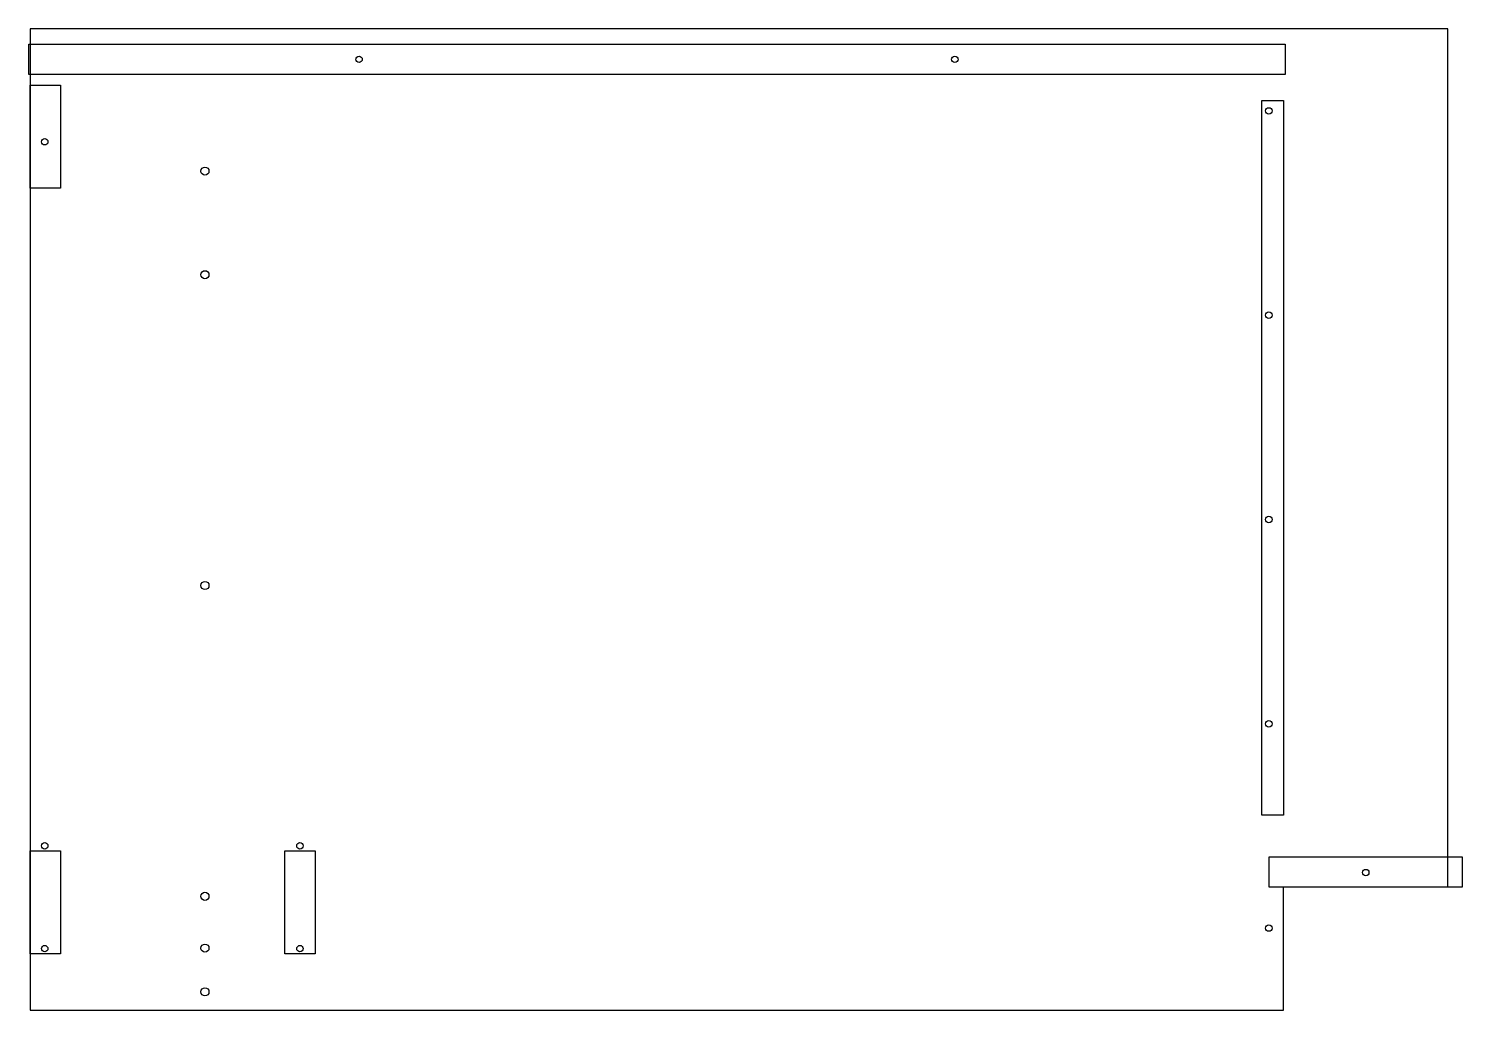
# Model space of a CAD drawing. Extents: x 0 to 34.9, y 0 to 23.9.
import ezdxf

# ---------------------------------------------------------------- set-up
doc = ezdxf.new("R2010")
doc.units = 0
for name, color, linetype in [('BLOCKDRILLPILOT', 6, 'CONTINUOUS'), ('BLOCKDRILLSYSTEM', 6, 'CONTINUOUS'), ('DadoBack', 6, 'CONTINUOUS'), ('PartCut', 1, 'CONTINUOUS')]:
    doc.layers.add(name, color=color, linetype=linetype)

msp = doc.modelspace()

# ---------------------------------------------------------------- linework, layer by layer
at = {"layer": 'BLOCKDRILLPILOT'}
for centre in [(8, 23.13), (22.5, 23.13), (30.14, 21.875), (0.35, 21.125), (30.14, 16.90625), (30.14, 11.9375), (30.14, 6.96875), (0.35, 4), (6.5625, 4), (32.5, 3.35), (30.14, 2), (0.35, 1.5), (6.5625, 1.5)]:
    msp.add_circle(centre, 0.07874, dxfattribs=at)
at = {"layer": 'BLOCKDRILLSYSTEM'}
for centre in [(4.25, 20.41063), (4.25, 17.89095), (4.25, 10.33189), (4.25, 2.77284), (4.25, 1.51299), (4.25, 0.45)]:
    msp.add_circle(centre, 0.09843, dxfattribs=at)
at = {"layer": 'DadoBack'}
for points in [[(-0.04, 22.76), (-0.04, 23.5), (30.54, 23.5), (30.54, 22.76)], [(-0.005, 22.5), (0.735, 22.5), (0.735, 20), (-0.005, 20)], [(29.97, 22.125), (30.5, 22.125), (30.5, 4.75), (29.97, 4.75)], [(-0.005, 3.875), (0.735, 3.875), (0.735, 1.375), (-0.005, 1.375)], [(6.1925, 3.875), (6.9325, 3.875), (6.9325, 1.375), (6.1925, 1.375)], [(30.15, 2.995), (30.15, 3.735), (34.85, 3.735), (34.85, 2.995)]]:
    msp.add_lwpolyline(points, close=True, dxfattribs=at)
at = {"layer": 'PartCut'}
msp.add_lwpolyline([(0, 0), (30.5, 0), (30.5, 3), (34.5, 3), (34.5, 23.875), (0, 23.875)], close=True, dxfattribs=at)

doc.saveas('drawing.dxf')
